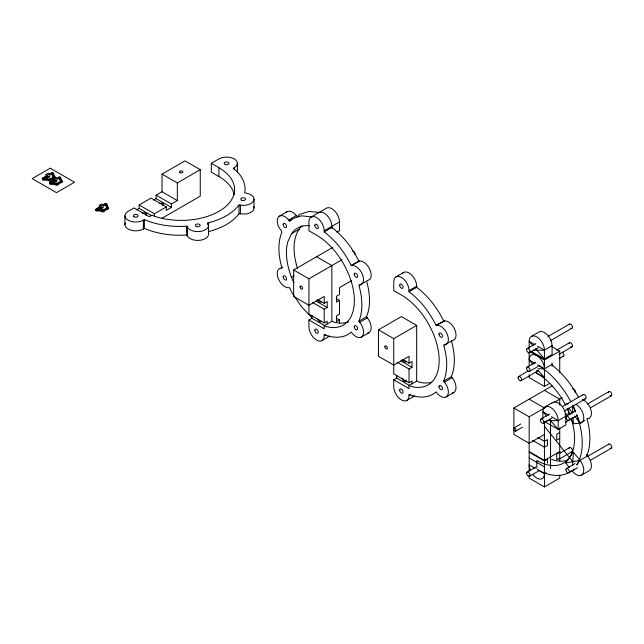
<?xml version="1.0" encoding="UTF-8"?>
<svg xmlns="http://www.w3.org/2000/svg" width="644" height="644" viewBox="0 0 644 644"><rect width="100%" height="100%" fill="white"/><g stroke="black" fill="none" stroke-linecap="round" stroke-linejoin="round"><path stroke-width="0.97" d="M572.629 465.467L573.345 452.096L579.962 460.331A10.803 6.239 60 0 1 582.756 473.992A10.803 6.239 60 0 1 572.323 471.199L573.957 468.872M45.7 178.05L46.102 178.114M54.273 177.197L54.128 175.023L53.227 173.8A1.079 0.62 0 0 0 53.227 172.922A1.079 0.62 0 0 0 51.705 172.922L50.94 173.357L50.94 174.242L51.705 174.685A5.345 3.083 0 0 1 53.267 176.867M54.37 176.939C53.21 177.164 55.094 176.746 54.128 175.901M61.486 181.367L61.116 181.069L61.574 181.069M96.544 210.347L97.019 210.314M107.669 208.028L107.524 205.847L106.622 204.631A1.079 0.62 0 0 0 106.622 203.746A1.079 0.62 0 0 0 105.101 203.746L104.336 204.188L104.336 205.066L105.101 205.508A5.345 3.083 0 0 1 106.477 208.487L105.946 209.236M299.138 229.272L291.499 233.683L287.723 242.031A53.428 30.848 60 0 0 293.817 282.74M324.64 325.614L311.905 318.257L308.935 319.971L308.935 326.838A10.803 6.239 60 0 0 316.574 340.072A10.803 6.239 60 0 0 324.214 335.661L324.214 334.502C332.61 338.309 344.178 338.68 351.222 332.087L352.091 333.173A10.803 6.239 60 0 0 362.532 335.967A10.803 6.239 60 0 0 359.73 322.298L358.861 321.219C363.546 309.933 362.17 296.731 358.861 285.212L365.679 281.702M358.861 321.219L366.5 316.808C371.186 305.522 369.817 292.32 366.5 280.8M409.037 395.513L409.037 394.345C417.425 398.161 429.001 398.531 436.036 391.938L436.914 393.017A10.803 6.239 60 0 0 447.347 395.819A10.803 6.239 60 0 0 444.553 382.15L443.684 381.063C448.369 369.785 446.992 356.583 443.684 345.063L453.779 340.08L454.986 338.953A10.803 6.239 60 0 0 453.779 327.603A10.803 6.239 60 0 0 444.553 320.881L436.036 325.365C429.693 312.445 420.588 300.45 409.037 291.772L409.037 290.613A10.803 6.239 60 0 0 401.397 277.379A10.803 6.239 60 0 0 393.758 281.79L393.758 290.613L401.397 295.024A53.428 30.848 60 0 1 438.854 354.578A53.428 30.848 60 0 1 411.17 386.432L409.037 385.523L409.037 388.646L393.758 379.823L393.758 386.69A10.803 6.239 60 0 0 401.397 399.924A10.803 6.239 60 0 0 409.037 395.513L410.735 394.531M443.684 381.063L451.323 376.651C456.008 365.373 454.632 352.171 451.323 340.652M569.312 467.455L565.706 462.964L573.345 452.096M586.402 454.423L587.602 455.92L579.962 460.331L576.686 464.984A64.239 37.086 60 0 0 576.863 415.219M53.001 177.784L53.082 176.778M54.273 176.319L54.41 176.335A1.079 0.62 0 0 1 55.175 177.1A1.079 0.62 0 0 1 53.846 177.543L50.594 179.322L50.626 180.288A1.079 0.62 0 0 1 49.87 181.053A1.079 0.62 0 0 1 48.541 180.61L48.509 179.644L44.146 179.048A1.079 0.62 0 0 1 42.617 179.048A1.079 0.62 0 0 0 42.617 179.926A1.079 0.62 0 0 0 44.146 179.926L48.509 180.529M53.71 177.527L53.484 178.718L50.626 180.288M58.153 177.527L58.918 177.084A1.079 0.62 0 0 1 60.447 177.084A1.079 0.62 0 0 1 60.447 177.969L61.623 180.505A1.079 0.62 0 0 1 62.388 181.27A1.079 0.62 0 0 1 61.067 181.713L57.807 183.492L57.847 184.45A1.079 0.62 0 0 1 57.083 185.214A1.079 0.62 0 0 1 55.762 184.772L51.359 184.095A1.079 0.62 0 0 1 49.838 184.095A1.079 0.62 0 0 1 49.838 183.21L50.425 181.986L52.47 182.816A5.345 3.083 0 0 0 59.377 182.027A5.345 3.083 0 0 0 58.918 177.969L58.153 177.527L58.153 178.404L58.918 178.847A5.345 3.083 0 0 1 60.48 181.028M60.93 181.689L60.705 182.888L57.847 184.45M107.669 207.143L107.806 207.167A1.079 0.62 0 0 1 108.57 207.932A1.079 0.62 0 0 1 107.242 208.374L103.99 210.153L104.022 211.111A1.079 0.62 0 0 1 103.257 211.876A1.079 0.62 0 0 1 101.937 211.433L101.905 210.475L97.542 209.872A1.079 0.62 0 0 1 96.012 209.872L96.608 208.648L98.645 209.477A5.345 3.083 0 0 0 105.56 208.688A5.345 3.083 0 0 0 105.101 204.631L104.336 204.188M107.105 208.35L106.88 209.55L104.022 211.111M234.223 194.786A53.428 30.848 0 0 0 218.936 176.553L211.288 172.141L211.288 163.318L218.936 158.907A10.803 6.239 0 0 1 234.215 158.907A10.803 6.239 0 0 1 234.215 167.73L233.209 168.309C240.703 173.671 246.813 183.508 244.623 192.902L245.992 193.111A10.803 6.239 0 0 1 253.639 200.751A10.803 6.239 0 0 1 240.405 205.162L239.029 204.953C231.599 214.653 219.483 220.063 207.851 222.953L207.851 224.917M239.029 204.953L239.029 213.776C231.824 223.251 220.039 228.572 208.753 231.558M311.777 317.54L301.505 306.697L292.102 292.931L289.575 287.675L288.705 287.747A10.803 6.239 60 0 1 278.264 278.49A10.803 6.239 60 0 1 281.058 268.057L281.935 267.976C278.619 256.457 277.25 243.255 281.935 231.977L278.264 226.044A10.803 6.239 60 0 1 279.48 216.094A10.803 6.239 60 0 1 288.705 220.023L289.575 221.101L292.102 218.759L301.505 215.853L312.461 216.939M297.842 216.102L299.742 214.347L309.144 211.441L320.1 212.528M49.838 173.993L47.543 175.321L47.543 177.084L46.014 176.198L46.014 174.435L48.308 173.115L49.838 173.993L49.838 176.641L45.008 179.426M42.617 178.163L42.617 179.048A1.079 0.62 0 0 1 42.617 178.163L43.212 177.816L45.249 178.654A5.345 3.083 0 0 0 52.164 177.857A5.345 3.083 0 0 0 51.705 173.8L50.94 173.357M43.212 177.816L44.911 176.842L46.44 178.066L46.948 177.768L45.418 176.545L46.948 177.768M45.418 176.545L46.014 176.198M44.911 176.842L45.418 176.891M43.72 177.527L45.249 178.404L46.44 177.72M46.948 177.43L47.543 177.084M53.13 174.741L53.227 173.8A1.079 0.62 0 0 1 53.227 174.685M57.05 178.163L54.756 179.483L54.756 181.254L53.227 180.368L53.227 178.605L55.521 177.277L57.05 178.163L57.05 180.811L53.033 183.129M50.94 181.689L52.47 182.92L50.94 181.689L52.124 181.004L53.653 182.228L54.16 181.938L52.639 180.714L54.16 181.938M52.639 180.714L53.227 180.368M50.425 181.986L50.94 182.035M52.124 181.004L52.639 181.053M58.153 178.404L58.918 177.969M57.807 183.492L57.847 183.572A1.079 0.62 0 0 1 57.083 184.329A1.079 0.62 0 0 1 55.762 183.894L51.359 183.21A1.079 0.62 0 0 1 49.838 183.21A1.079 0.62 0 0 1 49.838 182.333M52.47 182.574L53.653 181.89M54.16 181.592L54.756 181.254M50.425 182.333L51.955 183.21L52.47 182.92M103.233 204.824L100.939 206.144L100.939 207.915L99.409 207.03L99.409 205.267L101.704 203.939L103.233 204.824L103.233 207.473L99.208 209.791M96.608 208.648L98.307 207.666L99.836 208.889L100.343 208.6L98.814 207.376L100.343 208.6M98.814 207.376L99.409 207.03M98.307 207.666L98.814 207.714M97.115 208.35L98.645 209.236L99.836 208.551M100.343 208.254L100.939 207.915M96.012 208.994A1.079 0.62 0 0 0 96.012 209.872A1.079 0.62 0 0 0 96.012 210.757A1.079 0.62 0 0 0 97.542 210.757L101.905 211.353M200.252 169.686L177.333 182.92L177.333 200.566L162.047 191.743L162.047 174.097L184.973 160.863L200.252 169.686L200.252 196.154L161.491 218.533M151.863 215.764L139.128 208.406L139.128 204.977L151.01 198.119L166.297 206.941L166.297 210.371L171.393 207.432L171.393 203.995L156.106 195.172L156.106 198.61L171.393 207.432M156.106 195.172L162.047 191.743M136.584 209.88L139.128 208.406M153.562 200.075L156.106 198.61M211.288 163.318L218.936 167.73A53.428 30.848 0 0 1 223.54 208.318A53.428 30.848 0 0 1 154.439 216.255L152.016 215.185L149.311 216.746L134.032 207.923L128.092 211.353A10.803 6.239 0 0 0 128.092 220.176A10.803 6.239 0 0 0 143.37 220.176L144.377 219.596C157.667 225.255 172.608 227.147 186.969 226.181L187.34 235.801A10.803 6.239 0 0 0 199.189 240.373A10.803 6.239 0 0 0 208.584 234.183L208.584 225.36M139.128 204.977L154.407 213.8L166.297 206.941M171.393 203.995L177.333 200.566M125.29 222.969A10.803 6.239 0 0 0 130.33 229.989A10.803 6.239 0 0 0 143.37 228.998L144.377 228.419C157.667 234.078 172.608 235.97 186.969 235.004L187.34 235.801M279.48 216.094L287.119 211.683M288.705 220.023L296.345 215.611L297.214 216.69M289.575 221.101L292.118 219.636M311.173 216.996L326.452 208.173A10.803 6.239 60 0 1 334.783 211.063A10.803 6.239 60 0 1 339.501 221.939L339.501 230.761L336.949 232.234M367.37 280.72L370.171 279.11A10.803 6.239 60 0 0 368.956 267.759A10.803 6.239 60 0 0 359.73 261.029L351.222 265.521C344.87 252.593 335.766 240.598 324.214 231.929L324.214 230.761L339.501 221.939M324.214 231.929L331.861 227.517C343.405 236.187 352.51 248.182 358.861 261.11L359.73 261.029M281.058 268.057L282.756 267.075M312.332 302.326L324.214 309.192L327.192 307.478L327.192 301.593L324.214 303.308L324.214 296.449L308.935 305.272L293.656 296.449L293.656 269.981L332.707 247.433M291.499 277.314L294.042 275.841M293.656 269.981L308.935 278.804L342.045 259.685M351.222 265.521L358.861 261.11M351.382 280.76L339.501 287.627L339.501 294.485L336.53 296.2L336.53 302.084L339.501 300.37L339.501 314.095L336.53 315.81L336.53 321.686L339.501 319.971L339.501 322.918M395.996 276.848L403.635 272.436M308.935 278.804L308.935 314.095L324.214 322.918L327.192 321.203L327.192 323.956M308.935 319.971L324.214 328.794L324.214 325.679L331.861 321.267L333.995 322.169A53.428 30.848 60 0 0 348.509 321.823M324.214 335.661L325.912 334.679M321.976 340.604L329.623 336.192A10.803 6.239 60 0 1 328.038 336.683M409.037 290.613L416.676 286.202A10.803 6.239 60 0 0 411.017 274.408A10.803 6.239 60 0 0 402.42 273.555M409.037 291.772L416.676 287.361L416.676 286.202M359.73 322.298L367.37 317.886L366.5 316.808M361.316 337.094L368.956 332.682M397.147 362.178L409.037 369.044L412.007 367.322L412.007 361.445L409.037 363.16L409.037 356.293L393.758 365.116L378.471 356.293L378.471 329.825L401.397 316.59L416.676 325.413L416.676 381.111L409.037 385.523M378.471 329.825L393.758 338.647L416.676 325.413M436.036 325.365L444.553 320.881M393.758 379.823L396.728 378.108L409.463 385.458M393.758 338.647L393.758 373.939L409.037 382.761L412.007 381.047L412.007 383.808M406.799 400.455L414.438 396.044A10.803 6.239 60 0 1 412.852 396.535M444.553 382.15L452.193 377.738L451.323 376.651M531.405 336.393L539.044 331.982A10.803 6.239 60 0 1 547.368 334.88A10.803 6.239 60 0 1 552.085 345.756L552.085 354.578L544.446 358.99L530.865 351.149M527.114 348.573L535.776 343.574M547.907 336.571L569.562 324.069M446.131 396.946L453.779 392.534M529.521 352.735L538.183 347.736M550.306 340.732L571.969 328.231M532.982 350.167L544.446 350.167L552.085 345.756M527.114 367.201L535.776 362.202M556.569 350.199L569.562 342.697M530.012 351.64L544.446 359.972L559.733 351.149L559.733 372.715M518.629 376.515L528.152 371.016M529.521 371.363L538.183 366.364M558.976 354.353L571.969 346.858M521.028 380.676L538.352 370.67M559.145 358.668L563.476 356.164M551.972 362.781A10.803 6.239 60 0 1 552.085 364.383L544.446 368.795L537.764 368.795M529.167 374.671L529.167 377.617L544.446 386.44L549.541 383.494M544.446 434.475L529.167 443.297L513.888 434.475L513.888 408.006L552.085 385.949M545.146 406.831L552.794 402.42M513.888 408.006L529.167 416.829L546.144 407.024M554.637 402.122L562.276 397.71M513.832 428.01L520.73 424.034M515.635 431.134L522.526 427.149M540.863 419.011L549.525 414.012M562.518 406.509L583.311 394.506M543.262 423.172L551.924 418.173M564.055 411.17L585.71 398.66M546.732 420.604L558.195 420.604L565.835 416.193A10.803 6.239 60 0 0 560.167 404.4A10.803 6.239 60 0 0 551.578 403.547M566.454 416.137L575.116 411.138M587.239 404.134L608.902 391.633M565.674 422.223L577.515 415.291M590.508 407.789L611.301 395.786M559.733 432.518L556.754 434.233L556.754 440.11L559.733 438.395M571.164 418.125L573.345 423.752L579.962 423.164L585.058 420.218M559.733 451.629L544.446 460.452L529.167 451.629M559.733 452.12L556.754 453.835L556.754 459.719L559.733 458.005M527.114 472.1L535.776 467.101M559.169 453.593L569.562 447.588M529.521 476.262L538.183 471.255M558.976 459.253L571.969 451.75M532.982 474.709A10.803 6.239 60 0 0 544.446 473.686L546.144 472.712M566.454 468.582L575.116 463.583M588.109 456.081L608.902 444.078M572.323 470.498L568.926 472.454A64.239 37.086 60 0 1 537.716 469.79M568.853 472.744L577.515 467.745M590.508 460.243L611.301 448.24M529.167 475.159L529.167 478.098L544.446 486.92L559.733 478.098L559.733 475.159M581.548 475.119L589.188 470.708A10.803 6.239 60 0 0 587.602 455.92M99.442 208.962L99.265 208.978M565.706 462.964L579.962 460.331M565.706 404.062L568.539 403.804M564.828 414.325L571.832 413.698M54.41 178.428L53.71 178.404M60.93 182.574L61.623 182.59A1.079 0.62 0 0 0 62.106 181.552M239.029 213.776L245.992 213.985A10.803 6.239 0 0 0 253.639 206.346M107.105 209.236L107.806 209.252A1.079 0.62 0 0 0 108.458 208.342M324.214 325.679L326.355 326.58A53.428 30.848 60 0 0 354.031 294.735A53.428 30.848 60 0 0 316.574 235.173L308.935 230.761L308.935 221.939A10.803 6.239 60 0 1 316.574 217.527A10.803 6.239 60 0 1 324.214 230.761M416.676 381.111L418.817 382.021A53.428 30.848 60 0 0 431.593 382.254M551.24 346.247L559.733 351.149M535.108 344.773L529.167 341.344L529.167 348.203M537.659 346.247L544.446 350.167L544.446 358.99L535.534 348.694M352.236 250.862L354.78 252.335L354.78 254.291M537.659 364.874L544.446 368.795A10.803 6.239 60 0 0 536.806 355.56A10.803 6.239 60 0 0 529.167 359.972L535.108 363.401M572.468 388.887L575.011 390.361L575.011 392.325M535.108 372.224L544.446 377.617L538.078 370.26M316.574 256.747L331.861 265.57L331.861 321.3M544.446 390.361L559.733 399.183L559.733 405.157M162.047 174.097L177.333 182.92M529.167 399.183L544.446 408.006M548.857 415.211L542.908 411.782L542.908 418.64M551.401 416.684L558.195 420.604L558.195 429.427L565.835 425.016L565.835 416.193M336.104 298.405L339.501 300.37M544.607 421.587L558.195 429.427L549.276 419.131M317.428 299.388L324.214 303.308M316.156 301.102L327.192 307.478M336.104 318.015L339.501 319.971M403.096 359.73L409.037 363.16M537.659 437.413L544.446 441.341L547.416 439.619L547.416 445.503L544.446 447.218L532.564 440.359M400.971 360.954L412.007 367.322M529.167 452.12L544.446 460.943L547.416 459.228L547.416 463.149M46.014 174.435L47.543 175.321M53.227 178.605L54.756 179.483M99.409 205.267L100.939 206.144M44.911 177.18L46.44 178.066M52.124 181.35L53.653 182.228M98.307 208.012L99.836 208.889M529.167 458.005L544.446 466.828M535.108 468.301L529.167 464.863A10.803 6.239 60 0 0 530.189 469.87M537.659 469.766L544.446 473.686M416.676 287.361C428.228 296.039 437.332 308.033 443.684 320.954M107.757 207.73C106.485 207.698 108.9 208.366 107.524 206.732M532.982 345.756L529.167 341.344A10.803 6.239 60 0 1 536.806 336.933A10.803 6.239 60 0 1 544.446 350.167M529.167 359.972L532.982 364.383M546.732 416.193L542.908 411.782A10.803 6.239 60 0 1 550.556 407.37A10.803 6.239 60 0 1 558.195 420.604M544.261 426.103L572.83 461.651M568.676 408.038L572.242 412.812M574.617 416L579.962 423.164A10.803 6.239 60 0 0 583.52 415.291A10.803 6.239 60 0 0 576.139 404.496M60.705 179.177L61.341 180.07M207.851 222.953L208.213 223.75A10.803 6.239 0 0 1 200.574 231.389A10.803 6.239 0 0 1 187.34 226.978M55.722 183.814L55.762 184.772M50.594 179.322L50.626 179.402A1.079 0.62 0 0 1 49.87 180.167A1.079 0.62 0 0 1 48.541 179.724L48.509 179.644M573.047 405.342L575.599 411.91M576.686 414.72L579.962 423.164M567.525 408.747L569.707 414.374M572.46 406.235L572.79 412.691M573.023 417.296L573.345 423.752M559.733 428.043L559.733 460.887M552.085 364.383L552.085 366.339M550.556 420.604L550.556 468.639M544.446 359.972L544.446 386.44M544.446 421.731L544.446 486.92M536.806 370.26L536.806 373.206A53.428 30.848 60 0 1 565.44 404.891M536.806 468.301L536.806 460.452A53.428 30.848 60 0 0 571.139 418.455M529.167 352.131L529.167 365.848M529.167 416.829L529.167 471.239M409.037 369.044L409.037 382.761M396.728 375.17L396.728 378.108M331.861 228.314L331.861 226.35A10.803 6.239 60 0 0 327.144 215.474A10.803 6.239 60 0 0 318.812 212.584M324.214 309.192L324.214 322.918M311.905 315.319L311.905 318.257M254.002 199.141L254.002 207.964M240.405 205.162L240.405 213.985M237.378 163.318L237.378 172.141M234.215 167.73L234.215 169.686M218.936 167.73L218.936 176.553M186.969 226.181L186.969 235.004M154.407 213.8L154.407 216.376M144.377 219.596L144.377 228.419M143.37 220.176L143.37 228.998M124.928 215.764L124.928 224.587M107.806 207.167L107.806 208.052M107.242 208.374L107.242 209.252M106.477 207.609L106.477 208.487M105.101 203.746L105.101 205.508M102.702 209.791L102.702 210.668M101.937 211.433L101.937 210.556A1.079 0.62 0 0 0 103.257 210.991A1.079 0.62 0 0 0 104.022 210.234M97.638 209.815L97.638 210.701M97.542 209.872L97.542 210.757M61.623 180.505L61.623 181.391M61.067 181.713L61.067 182.59M60.447 177.969L60.343 178.911M58.918 177.084L58.918 178.847M53.846 177.543L53.846 178.428M51.705 172.922L51.705 174.685M51.464 183.154L51.359 184.095M48.541 179.724L48.541 180.61M44.243 178.984L44.243 179.869M44.146 179.048L44.146 179.926M538.384 365.325A64.239 37.086 60 0 1 570.834 401.727M573.055 406.155A64.239 37.086 60 0 1 575.43 411.532M55.207 177.825A1.079 0.62 0 0 1 55.062 178.138M48.831 176.464A0.958 0.555 0 0 1 48.099 176.818M48.872 176.762A0.958 0.555 0 0 1 48.099 177.406M60.222 177.865A1.079 0.62 0 0 1 60.617 178.718M56.044 180.626A0.958 0.555 0 0 1 55.553 180.94M55.875 180.674A0.958 0.555 0 0 1 55.996 181.286A0.958 0.555 0 0 1 55.062 181.584M102.227 207.288A0.958 0.555 0 0 1 101.728 207.601M102.275 207.738A0.958 0.555 0 0 1 101.494 208.237M159.503 203.512A2.399 1.385 0 0 1 163.109 203.649A2.399 1.385 0 0 1 162.401 205.694M142.139 213.599A2.399 1.385 0 0 1 145.681 213.196A2.399 1.385 0 0 1 145.922 215.273M297.52 268.355A53.428 30.848 60 0 1 302.221 225.811M309.104 305.65A53.428 30.848 60 0 1 307.816 304.218M291.499 233.683A53.428 30.848 60 0 1 309.756 225.738M285.904 212.81A10.803 6.239 60 0 1 296.345 215.611M367.37 317.886A10.803 6.239 60 0 1 367.37 333.173M352.091 265.441A10.803 6.239 60 0 1 362.532 274.698A10.803 6.239 60 0 1 359.73 285.131M321.243 301.102A2.399 1.385 60 0 1 319.77 302.197A2.399 1.385 60 0 1 317.911 299.685M321.187 321.187A2.399 1.385 60 0 1 319.545 321.686A2.399 1.385 60 0 1 317.911 319.287M452.193 377.738A10.803 6.239 60 0 1 452.193 393.017M436.914 325.292A10.803 6.239 60 0 1 447.347 334.542A10.803 6.239 60 0 1 444.553 344.983M406.066 360.954A2.399 1.385 60 0 1 404.585 362.041A2.399 1.385 60 0 1 402.725 359.529M406.01 380.016A2.399 1.385 60 0 1 404.368 381.538A2.399 1.385 60 0 1 402.725 378.125M552.343 365.325A64.239 37.086 60 0 1 578.473 397.316M586.958 418.495A64.239 37.086 60 0 1 586.62 456.25M608.459 444.706A2.399 1.385 60 0 1 610.399 444.4A2.399 1.385 60 0 1 611.792 447.306A2.399 1.385 60 0 1 610.101 448.119M582.458 399.449A10.803 6.239 60 0 1 590.967 410.027A10.803 6.239 60 0 1 587.602 418.753M608.403 392.727A2.399 1.385 60 0 1 610.101 391.745A2.399 1.385 60 0 1 611.8 394.692A2.399 1.385 60 0 1 610.101 395.674M582.868 395.126A2.399 1.385 60 0 1 585.71 395.891A2.399 1.385 60 0 1 584.953 398.733M569.127 324.697A2.399 1.385 60 0 1 571.059 324.391A2.399 1.385 60 0 1 572.46 327.297A2.399 1.385 60 0 1 570.769 328.11M569.071 343.791A2.399 1.385 60 0 1 570.769 342.817A2.399 1.385 60 0 1 572.468 345.756A2.399 1.385 60 0 1 570.769 346.738M562.276 352.131A2.399 1.385 60 0 1 563.959 354.804A2.399 1.385 60 0 1 562.719 356.237M569.071 448.691A2.399 1.385 60 0 1 570.616 447.628A2.399 1.385 60 0 1 572.436 450.293A2.399 1.385 60 0 1 571.204 451.814M567.203 408.481A53.428 30.848 60 0 1 569.521 413.907M567.879 460.162A53.428 30.848 60 0 1 551.61 459.389M43.148 178.565L43.623 178.605L43.148 178.565M44.001 178.42L44.468 178.46L44.025 178.388M45.7 177.438L46.167 177.478L45.724 177.406M49.355 179.531L49.83 179.563L49.355 179.531M52.236 173.325L52.703 173.357L52.261 173.292M50.369 182.735L50.836 182.767L50.393 182.703M51.214 182.59L51.689 182.622L51.214 182.59M52.913 181.608L53.388 181.64L52.913 181.608M56.567 183.693L57.042 183.733L56.567 183.693M59.449 177.486L59.924 177.527L59.473 177.454M96.544 209.397L97.019 209.429L96.544 209.397M97.397 209.252L97.864 209.284L97.421 209.211M99.096 208.27L99.562 208.302L99.096 208.27M102.75 210.355L103.225 210.395L102.774 210.322M105.632 204.148L106.099 204.188L105.632 204.148M50.264 168.205L32.2 178.63L56.495 192.653L74.551 182.228L50.264 168.205M106.622 205.508L106.622 204.631A1.079 0.62 0 0 1 106.622 205.508M134.032 216.746A2.399 1.385 0 0 0 138.049 216.118A2.399 1.385 0 0 0 135.111 214.42A2.399 1.385 0 0 0 134.032 216.746M196.581 226.559A2.399 1.385 0 0 0 200.179 225.36A2.399 1.385 0 0 0 196.581 224.16A2.399 1.385 0 0 0 196.581 226.559M241.999 200.34A2.399 1.385 0 0 0 245.597 199.141A2.399 1.385 0 0 0 241.999 197.933A2.399 1.385 0 0 0 241.999 200.34M225.376 164.518A2.399 1.385 0 0 0 228.974 163.318A2.399 1.385 0 0 0 225.376 162.119A2.399 1.385 0 0 0 225.376 164.518M180.256 172.793A1.803 1.038 0 0 0 182.952 171.892A1.803 1.038 0 0 0 180.256 170.99A1.803 1.038 0 0 0 180.256 172.793M283.183 276.92A2.399 1.385 60 0 0 285.727 280.092A2.399 1.385 60 0 0 285.727 276.695A2.399 1.385 60 0 0 283.183 276.92M283.183 224.474A2.399 1.385 60 0 0 285.727 227.646A2.399 1.385 60 0 0 285.727 224.249A2.399 1.385 60 0 0 283.183 224.474M314.876 330.267A2.399 1.385 60 0 0 317.428 333.439A2.399 1.385 60 0 0 317.428 330.042A2.399 1.385 60 0 0 314.876 330.267M354.216 326.758A2.399 1.385 60 0 0 356.76 329.921A2.399 1.385 60 0 0 356.76 326.524A2.399 1.385 60 0 0 354.216 326.758M354.216 274.304A2.399 1.385 60 0 0 356.76 277.475A2.399 1.385 60 0 0 356.76 274.078A2.399 1.385 60 0 0 354.216 274.304M314.876 225.376A2.399 1.385 60 0 0 317.428 228.54A2.399 1.385 60 0 0 317.428 225.142A2.399 1.385 60 0 0 314.876 225.376M300.024 286.886A1.803 1.038 60 0 0 301.931 289.261A1.803 1.038 60 0 0 301.931 286.717A1.803 1.038 60 0 0 300.024 286.886M399.699 390.119A2.399 1.385 60 0 0 402.242 393.283A2.399 1.385 60 0 0 402.242 389.894A2.399 1.385 60 0 0 399.699 390.119M439.031 386.601A2.399 1.385 60 0 0 441.583 389.773A2.399 1.385 60 0 0 441.583 386.376A2.399 1.385 60 0 0 439.031 386.601M439.031 334.156A2.399 1.385 60 0 0 441.583 337.327A2.399 1.385 60 0 0 441.583 333.93A2.399 1.385 60 0 0 439.031 334.156M399.699 285.22A2.399 1.385 60 0 0 402.242 288.391A2.399 1.385 60 0 0 402.242 284.994A2.399 1.385 60 0 0 399.699 285.22M384.838 346.738A1.803 1.038 60 0 0 386.746 349.112A1.803 1.038 60 0 0 386.746 346.569A1.803 1.038 60 0 0 384.838 346.738M565.955 469.685A2.399 1.385 60 0 0 568.499 472.857A2.399 1.385 60 0 0 568.499 469.46A2.399 1.385 60 0 0 565.955 469.685M565.955 417.24A2.399 1.385 60 0 0 568.499 420.403A2.399 1.385 60 0 0 568.499 417.006A2.399 1.385 60 0 0 565.955 417.24M540.364 420.113A2.399 1.385 60 0 0 542.908 423.277A2.399 1.385 60 0 0 542.908 419.888A2.399 1.385 60 0 0 540.364 420.113M526.615 349.676A2.399 1.385 60 0 0 529.167 352.848A2.399 1.385 60 0 0 529.167 349.451A2.399 1.385 60 0 0 526.615 349.676M526.615 368.304A2.399 1.385 60 0 0 529.167 371.467A2.399 1.385 60 0 0 529.167 368.078A2.399 1.385 60 0 0 526.615 368.304M518.13 377.617A2.399 1.385 60 0 0 520.674 380.781A2.399 1.385 60 0 0 520.674 377.392A2.399 1.385 60 0 0 518.13 377.617M526.615 473.195A2.399 1.385 60 0 0 529.167 476.367A2.399 1.385 60 0 0 529.167 472.97A2.399 1.385 60 0 0 526.615 473.195M513.461 428.84A1.803 1.038 60 0 0 515.369 431.214A1.803 1.038 60 0 0 515.369 428.671A1.803 1.038 60 0 0 513.461 428.84"/></g></svg>
